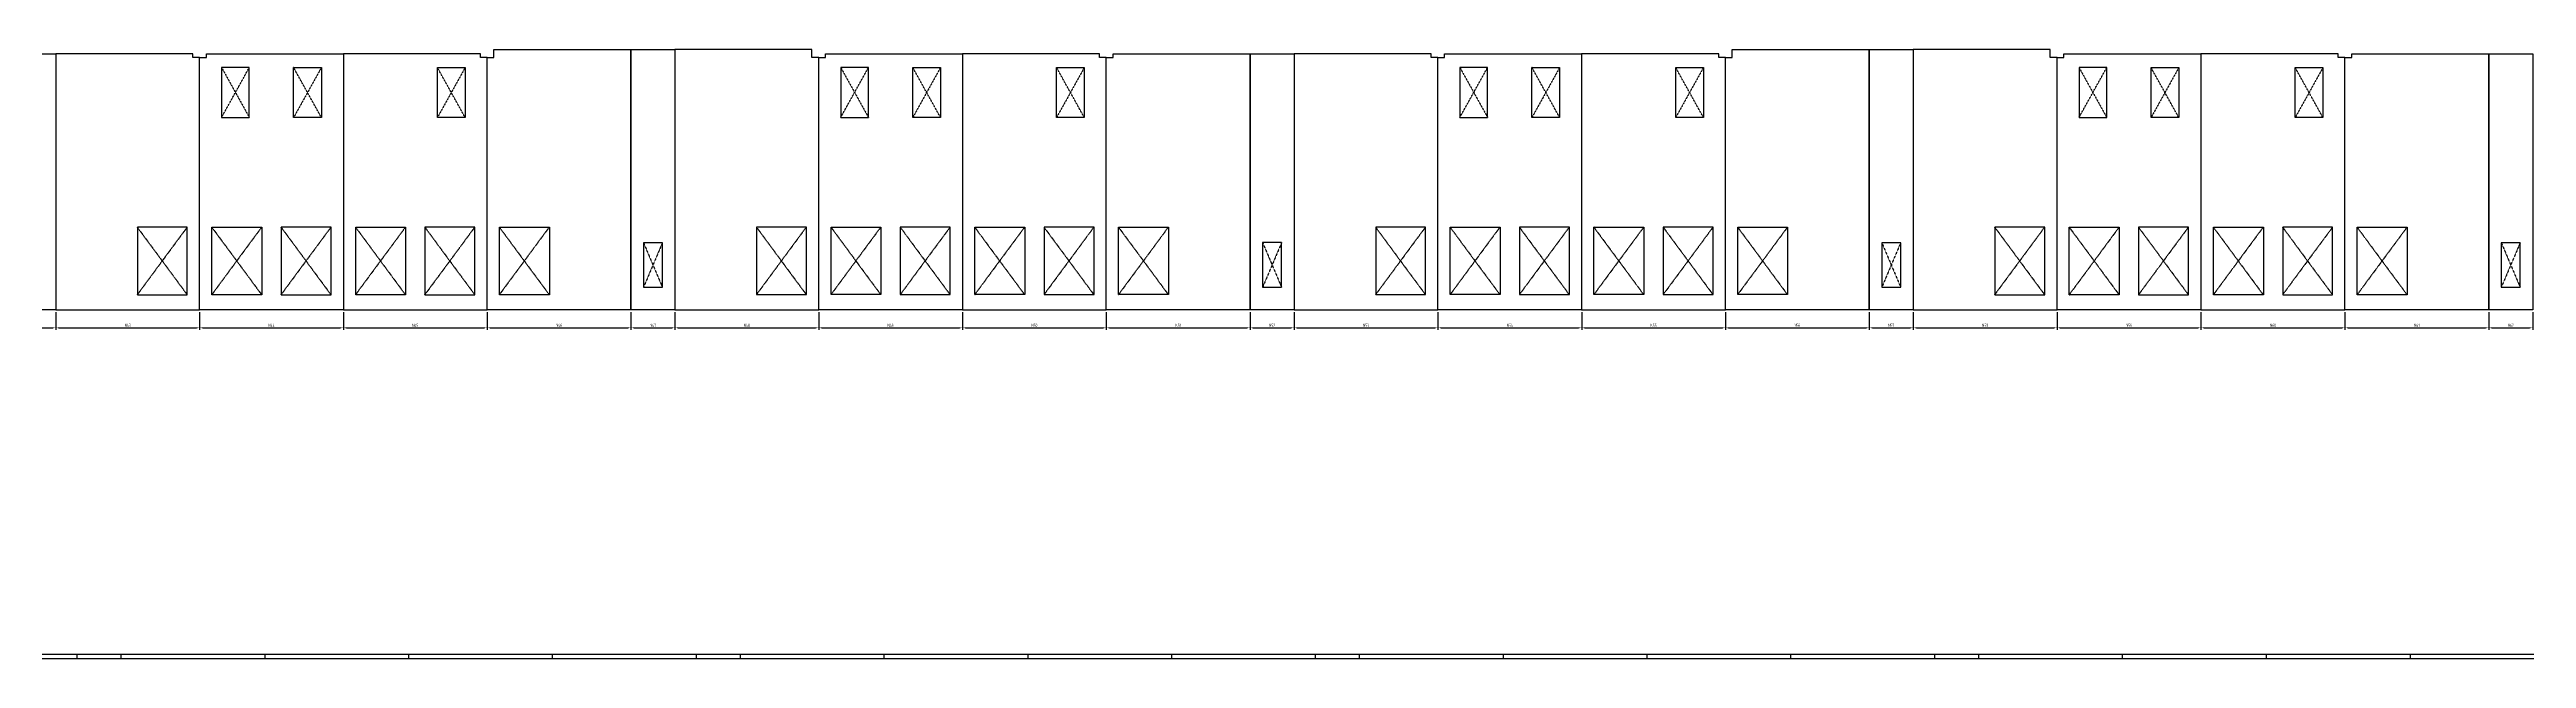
# Model space of a CAD drawing. Header units: inches. Extents: x -10781 to 50822, y -3854 to 38989.
# Drawn here: x 10683 to 16045, y 37635 to 38951 of the extents above; entities that cross this region are included whole.
import ezdxf

# ---------------------------------------------------------------- set-up
doc = ezdxf.new("R2010")
doc.units = ezdxf.units.IN
doc.header["$LTSCALE"] = 0.025
doc.header["$MEASUREMENT"] = 0
doc.linetypes.add('HIDDEN', pattern=[6, 3, -3])
doc.layers.get('Defpoints').update_dxf_attribs({"linetype": 'CONTINUOUS'})
for name, color, linetype in [('0-35', 3, 'CONTINUOUS'), ('0-50', 10, 'CONTINUOUS'), ('hidden', 7, 'HIDDEN')]:
    doc.layers.add(name, color=color, linetype=linetype)
doc.styles.add('AR', font='ARCHQUIK.shx', dxfattribs={"width": 0.8})
doc.dimstyles.new('CADS_DIM_48', dxfattribs={"dimscale": 48, "dimtxt": 0.09375, "dimasz": 0.09375, "dimexe": 0.0625, "dimexo": 0.0625, "dimgap": 0.09375, "dimtad": 0, "dimtih": 1, "dimtoh": 1, "dimzin": 1, "dimdsep": 46, "dimlunit": 4, "dimtxsty": 'AR', "dimblk": 'CLOSED', "dimcen": 0.1875, "dimadec": 0, "dimazin": 0, "dimtfac": 1, "dimtofl": 0, "dimtmove": 0, "dimatfit": 1, "dimldrblk": 'DOTBLANK', "dimfxl": 1, "dimtzin": 0, "dimarcsym": 0})

# ---------------------------------------------------------------- blocks, each defined once
blk = doc.blocks.new('*D254')
at = {"layer": '0-35', "color": 0, "lineweight": -2, "transparency": 16777216}
for p, q in [((10601.1, 38383.9), (10601.1, 38345.2)), ((10607.9, 38349.7), (10689.6, 38349.7)), ((10696.4, 38383.9), (10696.4, 38345.2))]:
    blk.add_line(p, q, dxfattribs=at)
at = {"layer": '0-35', "color": 0, "transparency": 16777216}
for points in [[(10607.9, 38350.8), (10607.9, 38348.6), (10601.1, 38349.7)], [(10689.6, 38350.8), (10689.6, 38348.6), (10696.4, 38349.7)]]:
    blk.add_solid(points, dxfattribs=at)
at = {"layer": 'Defpoints', "color": 0, "transparency": 16777216}
for p in [(10601.1, 38388.4), (10696.4, 38388.4), (10696.4, 38349.7)]:
    blk.add_point(p, dxfattribs=at)
at = {"layer": '0-35', "color": 0, "transparency": 16777216, "insert": (10648.7, 38355.3), "char_height": 6.75, "attachment_point": 5, "style": 'AR'}
blk.add_mtext('N42', dxfattribs=at)
blk = doc.blocks.new('_DotBlank')
at = {"layer": '0-35', "color": 0, "lineweight": -2}
blk.add_line((-0.5, 0), (-1, 0), dxfattribs=at)
blk.add_circle((0, 0), 0.5, dxfattribs=at)
blk = doc.blocks.new('*D255')
at = {"layer": '0-35', "color": 0, "lineweight": -2, "transparency": 16777216}
for p, q in [((10696.4, 38383.9), (10696.4, 38345.2)), ((10703.1, 38349.7), (11000.9, 38349.7)), ((11007.6, 38383.9), (11007.6, 38345.2))]:
    blk.add_line(p, q, dxfattribs=at)
at = {"layer": '0-35', "color": 0, "transparency": 16777216}
for points in [[(10703.1, 38350.8), (10703.1, 38348.6), (10696.4, 38349.7)], [(11000.9, 38350.8), (11000.9, 38348.6), (11007.6, 38349.7)]]:
    blk.add_solid(points, dxfattribs=at)
at = {"layer": 'Defpoints', "color": 0, "transparency": 16777216}
for p in [(10696.4, 38388.4), (11007.6, 38388.4), (11007.6, 38349.7)]:
    blk.add_point(p, dxfattribs=at)
at = {"layer": '0-35', "color": 0, "transparency": 16777216, "insert": (10852, 38355.3), "char_height": 6.75, "width": 15.828, "attachment_point": 5, "style": 'AR'}
blk.add_mtext('N43', dxfattribs=at)
blk = doc.blocks.new('*D256')
at = {"layer": '0-35', "color": 0, "lineweight": -2, "transparency": 16777216}
for p, q in [((11007.6, 38383.9), (11007.6, 38345.2)), ((11014.4, 38349.7), (11312.1, 38349.7)), ((11318.9, 38383.9), (11318.9, 38345.2))]:
    blk.add_line(p, q, dxfattribs=at)
at = {"layer": '0-35', "color": 0, "transparency": 16777216}
for points in [[(11014.4, 38350.8), (11014.4, 38348.6), (11007.6, 38349.7)], [(11312.1, 38350.8), (11312.1, 38348.6), (11318.9, 38349.7)]]:
    blk.add_solid(points, dxfattribs=at)
at = {"layer": 'Defpoints', "color": 0, "transparency": 16777216}
for p in [(11007.6, 38388.4), (11318.9, 38388.4), (11318.9, 38349.7)]:
    blk.add_point(p, dxfattribs=at)
at = {"layer": '0-35', "color": 0, "transparency": 16777216, "insert": (11163.2, 38355.3), "char_height": 6.75, "attachment_point": 5, "style": 'AR'}
blk.add_mtext('N44', dxfattribs=at)
blk = doc.blocks.new('*D257')
at = {"layer": '0-35', "color": 0, "lineweight": -2, "transparency": 16777216}
for p, q in [((11318.9, 38383.9), (11318.9, 38345.2)), ((11325.6, 38349.7), (11623.4, 38349.7)), ((11630.1, 38383.9), (11630.1, 38345.2))]:
    blk.add_line(p, q, dxfattribs=at)
at = {"layer": '0-35', "color": 0, "transparency": 16777216}
for points in [[(11325.6, 38350.8), (11325.6, 38348.6), (11318.9, 38349.7)], [(11623.4, 38350.8), (11623.4, 38348.6), (11630.1, 38349.7)]]:
    blk.add_solid(points, dxfattribs=at)
at = {"layer": 'Defpoints', "color": 0, "transparency": 16777216}
for p in [(11318.9, 38388.4), (11630.1, 38388.4), (11630.1, 38349.7)]:
    blk.add_point(p, dxfattribs=at)
at = {"layer": '0-35', "color": 0, "transparency": 16777216, "insert": (11474.5, 38355.3), "char_height": 6.75, "width": 15.455, "attachment_point": 5, "style": 'AR'}
blk.add_mtext('N45', dxfattribs=at)
blk = doc.blocks.new('*D258')
at = {"layer": '0-35', "color": 0, "lineweight": -2, "transparency": 16777216}
for p, q in [((11630.1, 38383.9), (11630.1, 38345.2)), ((11636.9, 38349.7), (11934.6, 38349.7)), ((11941.4, 38383.8), (11941.4, 38345.2))]:
    blk.add_line(p, q, dxfattribs=at)
at = {"layer": '0-35', "color": 0, "transparency": 16777216}
for points in [[(11636.9, 38350.8), (11636.9, 38348.6), (11630.1, 38349.7)], [(11934.6, 38350.8), (11934.6, 38348.6), (11941.4, 38349.7)]]:
    blk.add_solid(points, dxfattribs=at)
at = {"layer": 'Defpoints', "color": 0, "transparency": 16777216}
for p in [(11630.1, 38388.4), (11941.4, 38388.3), (11941.4, 38349.7)]:
    blk.add_point(p, dxfattribs=at)
at = {"layer": '0-35', "color": 0, "transparency": 16777216, "insert": (11785.7, 38355.3), "char_height": 6.75, "width": 14.524, "attachment_point": 5, "style": 'AR'}
blk.add_mtext('N46', dxfattribs=at)
blk = doc.blocks.new('*D259')
at = {"layer": '0-35', "color": 0, "lineweight": -2, "transparency": 16777216}
for p, q in [((11941.4, 38383.8), (11941.4, 38345.2)), ((11948.1, 38349.7), (12029.9, 38349.7)), ((12036.6, 38383.8), (12036.6, 38345.2))]:
    blk.add_line(p, q, dxfattribs=at)
at = {"layer": '0-35', "color": 0, "transparency": 16777216}
for points in [[(11948.1, 38350.8), (11948.1, 38348.6), (11941.4, 38349.7)], [(12029.9, 38350.8), (12029.9, 38348.6), (12036.6, 38349.7)]]:
    blk.add_solid(points, dxfattribs=at)
at = {"layer": 'Defpoints', "color": 0, "transparency": 16777216}
for p in [(11941.4, 38388.3), (12036.6, 38388.3), (12036.6, 38349.7)]:
    blk.add_point(p, dxfattribs=at)
at = {"layer": '0-35', "color": 0, "transparency": 16777216, "insert": (11989, 38355.3), "char_height": 6.75, "attachment_point": 5, "style": 'AR'}
blk.add_mtext('N47', dxfattribs=at)
blk = doc.blocks.new('*D260')
at = {"layer": '0-35', "color": 0, "lineweight": -2, "transparency": 16777216}
for p, q in [((12036.6, 38383.8), (12036.6, 38345.2)), ((12043.4, 38349.7), (12341.1, 38349.7)), ((12347.9, 38383.9), (12347.9, 38345.2))]:
    blk.add_line(p, q, dxfattribs=at)
at = {"layer": '0-35', "color": 0, "transparency": 16777216}
for points in [[(12043.4, 38350.8), (12043.4, 38348.6), (12036.6, 38349.7)], [(12341.1, 38350.8), (12341.1, 38348.6), (12347.9, 38349.7)]]:
    blk.add_solid(points, dxfattribs=at)
at = {"layer": 'Defpoints', "color": 0, "transparency": 16777216}
for p in [(12036.6, 38388.3), (12347.9, 38388.4), (12347.9, 38349.7)]:
    blk.add_point(p, dxfattribs=at)
at = {"layer": '0-35', "color": 0, "transparency": 16777216, "insert": (12192.2, 38355.3), "char_height": 6.75, "attachment_point": 5, "style": 'AR'}
blk.add_mtext('N48', dxfattribs=at)
blk = doc.blocks.new('*D261')
at = {"layer": '0-35', "color": 0, "lineweight": -2, "transparency": 16777216}
for p, q in [((12347.9, 38383.9), (12347.9, 38345.2)), ((12354.6, 38349.7), (12652.4, 38349.7)), ((12659.1, 38383.9), (12659.1, 38345.2))]:
    blk.add_line(p, q, dxfattribs=at)
at = {"layer": '0-35', "color": 0, "transparency": 16777216}
for points in [[(12354.6, 38350.8), (12354.6, 38348.6), (12347.9, 38349.7)], [(12652.4, 38350.8), (12652.4, 38348.6), (12659.1, 38349.7)]]:
    blk.add_solid(points, dxfattribs=at)
at = {"layer": 'Defpoints', "color": 0, "transparency": 16777216}
for p in [(12347.9, 38388.4), (12659.1, 38388.4), (12659.1, 38349.7)]:
    blk.add_point(p, dxfattribs=at)
at = {"layer": '0-35', "color": 0, "transparency": 16777216, "insert": (12503.5, 38355.3), "char_height": 6.75, "attachment_point": 5, "style": 'AR'}
blk.add_mtext('N49', dxfattribs=at)
blk = doc.blocks.new('*D262')
at = {"layer": '0-35', "color": 0, "lineweight": -2, "transparency": 16777216}
for p, q in [((12659.1, 38383.9), (12659.1, 38345.2)), ((12665.9, 38349.7), (12963.6, 38349.7)), ((12970.4, 38383.9), (12970.4, 38345.2))]:
    blk.add_line(p, q, dxfattribs=at)
at = {"layer": '0-35', "color": 0, "transparency": 16777216}
for points in [[(12665.9, 38350.8), (12665.9, 38348.6), (12659.1, 38349.7)], [(12963.6, 38350.8), (12963.6, 38348.6), (12970.4, 38349.7)]]:
    blk.add_solid(points, dxfattribs=at)
at = {"layer": 'Defpoints', "color": 0, "transparency": 16777216}
for p in [(12659.1, 38388.4), (12970.4, 38388.4), (12970.4, 38349.7)]:
    blk.add_point(p, dxfattribs=at)
at = {"layer": '0-35', "color": 0, "transparency": 16777216, "insert": (12814.7, 38355.3), "char_height": 6.75, "attachment_point": 5, "style": 'AR'}
blk.add_mtext('N50', dxfattribs=at)
blk = doc.blocks.new('*D263')
at = {"layer": '0-35', "color": 0, "lineweight": -2, "transparency": 16777216}
for p, q in [((12970.4, 38383.9), (12970.4, 38345.2)), ((12977.1, 38349.7), (13274.9, 38349.7)), ((13281.6, 38383.9), (13281.6, 38345.2))]:
    blk.add_line(p, q, dxfattribs=at)
at = {"layer": '0-35', "color": 0, "transparency": 16777216}
for points in [[(12977.1, 38350.8), (12977.1, 38348.6), (12970.4, 38349.7)], [(13274.9, 38350.8), (13274.9, 38348.6), (13281.6, 38349.7)]]:
    blk.add_solid(points, dxfattribs=at)
at = {"layer": 'Defpoints', "color": 0, "transparency": 16777216}
for p in [(12970.4, 38388.4), (13281.6, 38388.4), (13281.6, 38349.7)]:
    blk.add_point(p, dxfattribs=at)
at = {"layer": '0-35', "color": 0, "transparency": 16777216, "insert": (13126, 38355.3), "char_height": 6.75, "attachment_point": 5, "style": 'AR'}
blk.add_mtext('N51', dxfattribs=at)
blk = doc.blocks.new('*D264')
at = {"layer": '0-35', "color": 0, "lineweight": -2, "transparency": 16777216}
for p, q in [((13281.6, 38383.9), (13281.6, 38345.2)), ((13288.4, 38349.7), (13370.1, 38349.7)), ((13376.9, 38383.9), (13376.9, 38345.2))]:
    blk.add_line(p, q, dxfattribs=at)
at = {"layer": '0-35', "color": 0, "transparency": 16777216}
for points in [[(13288.4, 38350.8), (13288.4, 38348.6), (13281.6, 38349.7)], [(13370.1, 38350.8), (13370.1, 38348.6), (13376.9, 38349.7)]]:
    blk.add_solid(points, dxfattribs=at)
at = {"layer": 'Defpoints', "color": 0, "transparency": 16777216}
for p in [(13281.6, 38388.4), (13376.9, 38388.4), (13376.9, 38349.7)]:
    blk.add_point(p, dxfattribs=at)
at = {"layer": '0-35', "color": 0, "transparency": 16777216, "insert": (13329.2, 38355.3), "char_height": 6.75, "attachment_point": 5, "style": 'AR'}
blk.add_mtext('N52', dxfattribs=at)
blk = doc.blocks.new('*D265')
at = {"layer": '0-35', "color": 0, "lineweight": -2, "transparency": 16777216}
for p, q in [((13376.9, 38383.9), (13376.9, 38345.2)), ((13383.6, 38349.7), (13681.4, 38349.7)), ((13688.1, 38383.9), (13688.1, 38345.2))]:
    blk.add_line(p, q, dxfattribs=at)
at = {"layer": '0-35', "color": 0, "transparency": 16777216}
for points in [[(13383.6, 38350.8), (13383.6, 38348.6), (13376.9, 38349.7)], [(13681.4, 38350.8), (13681.4, 38348.6), (13688.1, 38349.7)]]:
    blk.add_solid(points, dxfattribs=at)
at = {"layer": 'Defpoints', "color": 0, "transparency": 16777216}
for p in [(13376.9, 38388.4), (13688.1, 38388.4), (13688.1, 38349.7)]:
    blk.add_point(p, dxfattribs=at)
at = {"layer": '0-35', "color": 0, "transparency": 16777216, "insert": (13532.5, 38355.3), "char_height": 6.75, "attachment_point": 5, "style": 'AR'}
blk.add_mtext('N53', dxfattribs=at)
blk = doc.blocks.new('*D266')
at = {"layer": '0-35', "color": 0, "lineweight": -2, "transparency": 16777216}
for p, q in [((13688.1, 38383.9), (13688.1, 38345.2)), ((13694.9, 38349.7), (13992.6, 38349.7)), ((13999.4, 38383.9), (13999.4, 38345.2))]:
    blk.add_line(p, q, dxfattribs=at)
at = {"layer": '0-35', "color": 0, "transparency": 16777216}
for points in [[(13694.9, 38350.8), (13694.9, 38348.6), (13688.1, 38349.7)], [(13992.6, 38350.8), (13992.6, 38348.6), (13999.4, 38349.7)]]:
    blk.add_solid(points, dxfattribs=at)
at = {"layer": 'Defpoints', "color": 0, "transparency": 16777216}
for p in [(13688.1, 38388.4), (13999.4, 38388.4), (13999.4, 38349.7)]:
    blk.add_point(p, dxfattribs=at)
at = {"layer": '0-35', "color": 0, "transparency": 16777216, "insert": (13843.7, 38355.3), "char_height": 6.75, "attachment_point": 5, "style": 'AR'}
blk.add_mtext('N54', dxfattribs=at)
blk = doc.blocks.new('*D267')
at = {"layer": '0-35', "color": 0, "lineweight": -2, "transparency": 16777216}
for p, q in [((13999.4, 38383.9), (13999.4, 38345.2)), ((14006.1, 38349.7), (14303.9, 38349.7)), ((14310.6, 38383.9), (14310.6, 38345.2))]:
    blk.add_line(p, q, dxfattribs=at)
at = {"layer": '0-35', "color": 0, "transparency": 16777216}
for points in [[(14006.1, 38350.8), (14006.1, 38348.6), (13999.4, 38349.7)], [(14303.9, 38350.8), (14303.9, 38348.6), (14310.6, 38349.7)]]:
    blk.add_solid(points, dxfattribs=at)
at = {"layer": 'Defpoints', "color": 0, "transparency": 16777216}
for p in [(13999.4, 38388.4), (14310.6, 38388.4), (14310.6, 38349.7)]:
    blk.add_point(p, dxfattribs=at)
at = {"layer": '0-35', "color": 0, "transparency": 16777216, "insert": (14155, 38355.3), "char_height": 6.75, "attachment_point": 5, "style": 'AR'}
blk.add_mtext('N55', dxfattribs=at)
blk = doc.blocks.new('*D268')
at = {"layer": '0-35', "color": 0, "lineweight": -2, "transparency": 16777216}
for p, q in [((14310.6, 38383.9), (14310.6, 38345.2)), ((14317.4, 38349.7), (14615.1, 38349.7)), ((14621.9, 38383.9), (14621.9, 38345.2))]:
    blk.add_line(p, q, dxfattribs=at)
at = {"layer": '0-35', "color": 0, "transparency": 16777216}
for points in [[(14317.4, 38350.8), (14317.4, 38348.6), (14310.6, 38349.7)], [(14615.1, 38350.8), (14615.1, 38348.6), (14621.9, 38349.7)]]:
    blk.add_solid(points, dxfattribs=at)
at = {"layer": 'Defpoints', "color": 0, "transparency": 16777216}
for p in [(14310.6, 38388.4), (14621.9, 38388.4), (14621.9, 38349.7)]:
    blk.add_point(p, dxfattribs=at)
at = {"layer": '0-35', "color": 0, "transparency": 16777216, "insert": (14466.2, 38355.3), "char_height": 6.75, "attachment_point": 5, "style": 'AR'}
blk.add_mtext('N56', dxfattribs=at)
blk = doc.blocks.new('*D269')
at = {"layer": '0-35', "color": 0, "lineweight": -2, "transparency": 16777216}
for p, q in [((14621.9, 38383.9), (14621.9, 38345.2)), ((14628.6, 38349.7), (14710.4, 38349.7)), ((14717.1, 38383.9), (14717.1, 38345.2))]:
    blk.add_line(p, q, dxfattribs=at)
at = {"layer": '0-35', "color": 0, "transparency": 16777216}
for points in [[(14628.6, 38350.8), (14628.6, 38348.6), (14621.9, 38349.7)], [(14710.4, 38350.8), (14710.4, 38348.6), (14717.1, 38349.7)]]:
    blk.add_solid(points, dxfattribs=at)
at = {"layer": 'Defpoints', "color": 0, "transparency": 16777216}
for p in [(14621.9, 38388.4), (14717.1, 38388.4), (14717.1, 38349.7)]:
    blk.add_point(p, dxfattribs=at)
at = {"layer": '0-35', "color": 0, "transparency": 16777216, "insert": (14669.5, 38355.3), "char_height": 6.75, "attachment_point": 5, "style": 'AR'}
blk.add_mtext('N57', dxfattribs=at)
blk = doc.blocks.new('*D270')
at = {"layer": '0-35', "color": 0, "lineweight": -2, "transparency": 16777216}
for p, q in [((14717.1, 38383.9), (14717.1, 38345.2)), ((14723.9, 38349.7), (15021.6, 38349.7)), ((15028.4, 38383.8), (15028.4, 38345.2))]:
    blk.add_line(p, q, dxfattribs=at)
at = {"layer": '0-35', "color": 0, "transparency": 16777216}
for points in [[(14723.9, 38350.8), (14723.9, 38348.6), (14717.1, 38349.7)], [(15021.6, 38350.8), (15021.6, 38348.6), (15028.4, 38349.7)]]:
    blk.add_solid(points, dxfattribs=at)
at = {"layer": 'Defpoints', "color": 0, "transparency": 16777216}
for p in [(14717.1, 38388.4), (15028.4, 38388.3), (15028.4, 38349.7)]:
    blk.add_point(p, dxfattribs=at)
at = {"layer": '0-35', "color": 0, "transparency": 16777216, "insert": (14872.7, 38355.3), "char_height": 6.75, "attachment_point": 5, "style": 'AR'}
blk.add_mtext('N58', dxfattribs=at)
blk = doc.blocks.new('*D271')
at = {"layer": '0-35', "color": 0, "lineweight": -2, "transparency": 16777216}
for p, q in [((15028.4, 38383.8), (15028.4, 38345.2)), ((15035.1, 38349.7), (15333.2, 38349.7)), ((15340, 38383.8), (15340, 38345.2))]:
    blk.add_line(p, q, dxfattribs=at)
at = {"layer": '0-35', "color": 0, "transparency": 16777216}
for points in [[(15035.1, 38350.8), (15035.1, 38348.6), (15028.4, 38349.7)], [(15333.2, 38350.8), (15333.2, 38348.6), (15340, 38349.7)]]:
    blk.add_solid(points, dxfattribs=at)
at = {"layer": 'Defpoints', "color": 0, "transparency": 16777216}
for p in [(15028.4, 38388.3), (15340, 38388.3), (15340, 38349.7)]:
    blk.add_point(p, dxfattribs=at)
at = {"layer": '0-35', "color": 0, "transparency": 16777216, "insert": (15184.2, 38355.3), "char_height": 6.75, "attachment_point": 5, "style": 'AR'}
blk.add_mtext('N59', dxfattribs=at)
blk = doc.blocks.new('*D272')
at = {"layer": '0-35', "color": 0, "lineweight": -2, "transparency": 16777216}
for p, q in [((15340, 38383.8), (15340, 38345.2)), ((15346.7, 38349.7), (15644.9, 38349.7)), ((15651.6, 38383.8), (15651.6, 38345.2))]:
    blk.add_line(p, q, dxfattribs=at)
at = {"layer": '0-35', "color": 0, "transparency": 16777216}
for points in [[(15346.7, 38350.8), (15346.7, 38348.6), (15340, 38349.7)], [(15644.9, 38350.8), (15644.9, 38348.6), (15651.6, 38349.7)]]:
    blk.add_solid(points, dxfattribs=at)
at = {"layer": 'Defpoints', "color": 0, "transparency": 16777216}
for p in [(15340, 38388.3), (15651.6, 38388.3), (15651.6, 38349.7)]:
    blk.add_point(p, dxfattribs=at)
at = {"layer": '0-35', "color": 0, "transparency": 16777216, "insert": (15495.8, 38355.3), "char_height": 6.75, "attachment_point": 5, "style": 'AR'}
blk.add_mtext('N60', dxfattribs=at)
blk = doc.blocks.new('*D273')
at = {"layer": '0-35', "color": 0, "lineweight": -2, "transparency": 16777216}
for p, q in [((15651.6, 38383.8), (15651.6, 38345.2)), ((15658.4, 38349.7), (15956.1, 38349.7)), ((15962.9, 38383.8), (15962.9, 38345.2))]:
    blk.add_line(p, q, dxfattribs=at)
at = {"layer": '0-35', "color": 0, "transparency": 16777216}
for points in [[(15658.4, 38350.8), (15658.4, 38348.6), (15651.6, 38349.7)], [(15956.1, 38350.8), (15956.1, 38348.6), (15962.9, 38349.7)]]:
    blk.add_solid(points, dxfattribs=at)
at = {"layer": 'Defpoints', "color": 0, "transparency": 16777216}
for p in [(15651.6, 38388.3), (15962.9, 38388.3), (15962.9, 38349.7)]:
    blk.add_point(p, dxfattribs=at)
at = {"layer": '0-35', "color": 0, "transparency": 16777216, "insert": (15807.2, 38355.3), "char_height": 6.75, "attachment_point": 5, "style": 'AR'}
blk.add_mtext('N61', dxfattribs=at)
blk = doc.blocks.new('*D274')
at = {"layer": '0-35', "color": 0, "lineweight": -2, "transparency": 16777216}
for p, q in [((15962.9, 38383.8), (15962.9, 38345.2)), ((15969.6, 38349.7), (16051.4, 38349.7)), ((16058.1, 38383.8), (16058.1, 38345.2))]:
    blk.add_line(p, q, dxfattribs=at)
at = {"layer": '0-35', "color": 0, "transparency": 16777216}
for points in [[(15969.6, 38350.8), (15969.6, 38348.6), (15962.9, 38349.7)], [(16051.4, 38350.8), (16051.4, 38348.6), (16058.1, 38349.7)]]:
    blk.add_solid(points, dxfattribs=at)
at = {"layer": 'Defpoints', "color": 0, "transparency": 16777216}
for p in [(15962.9, 38388.3), (16058.1, 38388.3), (16058.1, 38349.7)]:
    blk.add_point(p, dxfattribs=at)
at = {"layer": '0-35', "color": 0, "transparency": 16777216, "insert": (16010.5, 38355.3), "char_height": 6.75, "attachment_point": 5, "style": 'AR'}
blk.add_mtext('N62', dxfattribs=at)

msp = doc.modelspace()

# ---------------------------------------------------------------- linework, layer by layer
at = {"layer": '0-35'}
for p, q in [((654.72764, 37644.05524), (20436.97765, 37644.05524)), ((691.22764, 37634.80524), (20410.22765, 37634.80524))]:
    msp.add_line(p, q, dxfattribs=at)
for points in [[(10601.10265, 38942.36915), (10696.35265, 38942.36915), (10696.35265, 38388.36915), (10601.10265, 38388.36915)], [(10992.97765, 38942.36915), (10696.35265, 38942.36915), (10696.35265, 38388.36915), (11007.60265, 38388.36915), (11007.60265, 38934.36915), (10992.97765, 38934.36915)], [(11022.22765, 38942.36915), (11318.85265, 38942.36915), (11318.85265, 38388.36915), (11007.60265, 38388.36915), (11007.60265, 38934.36915), (11022.22765, 38934.36915)], [(11615.47765, 38942.36915), (11318.85265, 38942.36915), (11318.85265, 38388.36915), (11630.10265, 38388.36915), (11630.10265, 38934.36915), (11615.47765, 38934.36915)], [(11644.72765, 38951.36915), (11941.35265, 38951.36915), (11941.35265, 38388.36915), (11630.10265, 38388.36915), (11630.10265, 38934.36915), (11644.72765, 38934.36915)], [(11941.35265, 38951.29915), (12036.60265, 38951.29915), (12036.60265, 38388.29915), (11941.35265, 38388.29915)], [(12333.22765, 38951.43915), (12036.60265, 38951.43915), (12036.60265, 38388.43915), (12347.85265, 38388.43915), (12347.85265, 38934.43915), (12333.22765, 38934.43915)], [(12362.47765, 38942.43915), (12659.10265, 38942.43915), (12659.10265, 38388.43915), (12347.85265, 38388.43915), (12347.85265, 38934.43915), (12362.47765, 38934.43915)], [(12955.72765, 38942.43915), (12659.10265, 38942.43915), (12659.10265, 38388.43915), (12970.35265, 38388.43915), (12970.35265, 38934.43915), (12955.72765, 38934.43915)], [(12984.97765, 38942.43915), (13281.60265, 38942.43915), (13281.60265, 38388.43915), (12970.35265, 38388.43915), (12970.35265, 38934.43915), (12984.97765, 38934.43915)], [(13281.60265, 38942.43915), (13376.85265, 38942.43915), (13376.85265, 38388.43915), (13281.60265, 38388.43915)], [(13673.47765, 38942.43915), (13376.85265, 38942.43915), (13376.85265, 38388.43915), (13688.10265, 38388.43915), (13688.10265, 38934.43915), (13673.47765, 38934.43915)], [(13702.72765, 38942.43915), (13999.35265, 38942.43915), (13999.35265, 38388.43915), (13688.10265, 38388.43915), (13688.10265, 38934.43915), (13702.72765, 38934.43915)], [(14295.97765, 38942.43915), (13999.35265, 38942.43915), (13999.35265, 38388.43915), (14310.60265, 38388.43915), (14310.60265, 38934.43915), (14295.97765, 38934.43915)], [(14325.22765, 38951.43915), (14621.85265, 38951.43915), (14621.85265, 38388.43915), (14310.60265, 38388.43915), (14310.60265, 38934.43915), (14325.22765, 38934.43915)], [(14621.85265, 38951.36915), (14717.10265, 38951.36915), (14717.10265, 38388.36915), (14621.85265, 38388.36915)], [(15013.72765, 38951.36915), (14717.10265, 38951.36915), (14717.10265, 38388.36915), (15028.35265, 38388.36915), (15028.35265, 38934.36915), (15013.72765, 38934.36915)], [(15042.97765, 38942.29915), (15339.97765, 38942.29915), (15339.97765, 38388.29915), (15028.35265, 38388.29915), (15028.35265, 38934.29915), (15042.97765, 38934.29915)], [(15636.97765, 38942.29915), (15339.97765, 38942.29915), (15339.97765, 38388.29915), (15651.60265, 38388.29915), (15651.60265, 38934.29915), (15636.97765, 38934.29915)], [(15666.22765, 38942.29915), (15962.85265, 38942.29915), (15962.85265, 38388.29915), (15651.60265, 38388.29915), (15651.60265, 38934.29915), (15666.22765, 38934.29915)], [(15962.85265, 38942.29915), (16058.10265, 38942.29915), (16058.10265, 38388.29915), (15962.85265, 38388.29915)], [(11055.22765, 38804.65933), (11115.23462, 38804.65933), (11115.23462, 38912.61915), (11055.22765, 38912.61915)], [(11271.22765, 38804.65933), (11211.22068, 38804.65933), (11211.22068, 38912.61915), (11271.22765, 38912.61915)], [(11582.47765, 38804.65933), (11522.47068, 38804.65933), (11522.47068, 38912.61915), (11582.47765, 38912.61915)], [(12395.47765, 38804.72933), (12455.48462, 38804.72933), (12455.48462, 38912.68915), (12395.47765, 38912.68915)], [(12611.47765, 38804.72933), (12551.47068, 38804.72933), (12551.47068, 38912.68915), (12611.47765, 38912.68915)], [(12922.72765, 38804.72933), (12862.72068, 38804.72933), (12862.72068, 38912.68915), (12922.72765, 38912.68915)], [(13735.72765, 38804.72933), (13795.73462, 38804.72933), (13795.73462, 38912.68915), (13735.72765, 38912.68915)], [(13951.72765, 38804.72933), (13891.72068, 38804.72933), (13891.72068, 38912.68915), (13951.72765, 38912.68915)], [(14262.97765, 38804.72933), (14202.97068, 38804.72933), (14202.97068, 38912.68915), (14262.97765, 38912.68915)], [(15075.97765, 38804.58933), (15135.98462, 38804.58933), (15135.98462, 38912.54915), (15075.97765, 38912.54915)], [(15291.97765, 38804.58933), (15231.97068, 38804.58933), (15231.97068, 38912.54915), (15291.97765, 38912.54915)], [(15603.97765, 38804.58933), (15543.97068, 38804.58933), (15543.97068, 38912.54915), (15603.97765, 38912.54915)], [(10980.97765, 38567.36961), (10872.97765, 38567.36961), (10872.97765, 38421.36915), (10980.97765, 38421.36915)], [(11034.22765, 38567.36961), (11142.22765, 38567.36961), (11142.22765, 38421.36915), (11034.22765, 38421.36915)], [(11292.22765, 38567.36961), (11184.22765, 38567.36961), (11184.22765, 38421.36915), (11292.22765, 38421.36915)], [(11345.47765, 38567.36961), (11453.47765, 38567.36961), (11453.47765, 38421.36915), (11345.47765, 38421.36915)], [(11603.47765, 38567.36961), (11495.47765, 38567.36961), (11495.47765, 38421.36915), (11603.47765, 38421.36915)], [(11656.72765, 38567.36961), (11764.72765, 38567.36961), (11764.72765, 38421.36915), (11656.72765, 38421.36915)], [(12321.22765, 38567.43961), (12213.22765, 38567.43961), (12213.22765, 38421.43915), (12321.22765, 38421.43915)], [(12374.47765, 38567.43961), (12482.47765, 38567.43961), (12482.47765, 38421.43915), (12374.47765, 38421.43915)], [(12632.47765, 38567.43961), (12524.47765, 38567.43961), (12524.47765, 38421.43915), (12632.47765, 38421.43915)], [(12685.72765, 38567.43961), (12793.72765, 38567.43961), (12793.72765, 38421.43915), (12685.72765, 38421.43915)], [(12943.72765, 38567.43961), (12835.72765, 38567.43961), (12835.72765, 38421.43915), (12943.72765, 38421.43915)], [(12996.97765, 38567.43961), (13104.97765, 38567.43961), (13104.97765, 38421.43915), (12996.97765, 38421.43915)], [(13661.47765, 38567.43961), (13553.47765, 38567.43961), (13553.47765, 38421.43915), (13661.47765, 38421.43915)], [(13714.72765, 38567.43961), (13822.72765, 38567.43961), (13822.72765, 38421.43915), (13714.72765, 38421.43915)], [(13972.72765, 38567.43961), (13864.72765, 38567.43961), (13864.72765, 38421.43915), (13972.72765, 38421.43915)], [(14025.97765, 38567.43961), (14133.97765, 38567.43961), (14133.97765, 38421.43915), (14025.97765, 38421.43915)], [(14283.97765, 38567.43961), (14175.97765, 38567.43961), (14175.97765, 38421.43915), (14283.97765, 38421.43915)], [(14337.22765, 38567.43961), (14445.22765, 38567.43961), (14445.22765, 38421.43915), (14337.22765, 38421.43915)], [(15001.72765, 38567.36961), (14893.72765, 38567.36961), (14893.72765, 38421.36915), (15001.72765, 38421.36915)], [(15054.97765, 38567.29961), (15162.97765, 38567.29961), (15162.97765, 38421.29915), (15054.97765, 38421.29915)], [(15312.97765, 38567.29961), (15204.97765, 38567.29961), (15204.97765, 38421.29915), (15312.97765, 38421.29915)], [(15366.97765, 38567.29961), (15474.97765, 38567.29961), (15474.97765, 38421.29915), (15366.97765, 38421.29915)], [(15624.97765, 38567.29961), (15516.97765, 38567.29961), (15516.97765, 38421.29915), (15624.97765, 38421.29915)], [(15678.22765, 38567.29961), (15786.22765, 38567.29961), (15786.22765, 38421.29915), (15678.22765, 38421.29915)], [(12009.47765, 38533.79915), (11968.47765, 38533.79915), (11968.47765, 38437.29915), (12009.47765, 38437.29915)], [(13349.72765, 38533.93915), (13308.72765, 38533.93915), (13308.72765, 38437.43915), (13349.72765, 38437.43915)], [(14689.97765, 38533.86915), (14648.97765, 38533.86915), (14648.97765, 38437.36915), (14689.97765, 38437.36915)], [(16030.97765, 38533.79915), (15989.97765, 38533.79915), (15989.97765, 38437.29915), (16030.97765, 38437.29915)]]:
    msp.add_lwpolyline(points, close=True, dxfattribs=at)
at = {"layer": '0-50'}
for p, q in [((10742.85265, 37634.80524), (10742.85265, 37644.05524)), ((10838.10265, 37634.80524), (10838.10265, 37644.05524)), ((11149.35265, 37634.80524), (11149.35265, 37644.05524)), ((11460.60265, 37634.80524), (11460.60265, 37644.05524)), ((11771.85265, 37634.80524), (11771.85265, 37644.05524)), ((12083.10265, 37634.80524), (12083.10265, 37644.05524)), ((12178.35265, 37634.80524), (12178.35265, 37644.05524)), ((12489.60265, 37634.80524), (12489.60265, 37644.05524)), ((12800.85265, 37634.80524), (12800.85265, 37644.05524)), ((13112.10265, 37634.80524), (13112.10265, 37644.05524)), ((13423.35265, 37634.80524), (13423.35265, 37644.05524)), ((13518.60265, 37634.80524), (13518.60265, 37644.05524)), ((13829.85265, 37634.80524), (13829.85265, 37644.05524)), ((14141.10265, 37634.80524), (14141.10265, 37644.05524)), ((14452.35265, 37634.80524), (14452.35265, 37644.05524)), ((14763.60265, 37634.80524), (14763.60265, 37644.05524)), ((14858.85265, 37634.80524), (14858.85265, 37644.05524)), ((15170.10265, 37634.80524), (15170.10265, 37644.05524)), ((15481.72765, 37634.80524), (15481.72765, 37644.05524)), ((15793.35265, 37634.80524), (15793.35265, 37644.05524))]:
    msp.add_line(p, q, dxfattribs=at)
at = {"layer": 'hidden'}
for p, q in [((11055.22765, 38912.61915), (11115.23462, 38804.65933)), ((11055.22765, 38804.65933), (11115.23462, 38912.61915)), ((11271.22765, 38912.61915), (11211.22068, 38804.65933)), ((11271.22765, 38804.65933), (11211.22068, 38912.61915)), ((11582.47765, 38912.61915), (11522.47068, 38804.65933)), ((11582.47765, 38804.65933), (11522.47068, 38912.61915)), ((12395.47765, 38912.68915), (12455.48462, 38804.72933)), ((12395.47765, 38804.72933), (12455.48462, 38912.68915)), ((12611.47765, 38912.68915), (12551.47068, 38804.72933)), ((12611.47765, 38804.72933), (12551.47068, 38912.68915)), ((12922.72765, 38912.68915), (12862.72068, 38804.72933)), ((12922.72765, 38804.72933), (12862.72068, 38912.68915)), ((13735.72765, 38912.68915), (13795.73462, 38804.72933)), ((13735.72765, 38804.72933), (13795.73462, 38912.68915)), ((13951.72765, 38912.68915), (13891.72068, 38804.72933)), ((13951.72765, 38804.72933), (13891.72068, 38912.68915)), ((14262.97765, 38912.68915), (14202.97068, 38804.72933)), ((14262.97765, 38804.72933), (14202.97068, 38912.68915)), ((15075.97765, 38912.54915), (15135.98462, 38804.58933)), ((15075.97765, 38804.58933), (15135.98462, 38912.54915)), ((15291.97765, 38912.54915), (15231.97068, 38804.58933)), ((15291.97765, 38804.58933), (15231.97068, 38912.54915)), ((15603.97765, 38912.54915), (15543.97068, 38804.58933)), ((15603.97765, 38804.58933), (15543.97068, 38912.54915)), ((10980.97765, 38421.36915), (10872.97765, 38567.36961)), ((10872.97765, 38421.36915), (10980.97765, 38567.36961)), ((11034.22765, 38421.36915), (11142.22765, 38567.36961)), ((11142.22765, 38421.36915), (11034.22765, 38567.36961)), ((11292.22765, 38421.36915), (11184.22765, 38567.36961)), ((11184.22765, 38421.36915), (11292.22765, 38567.36961)), ((11345.47765, 38421.36915), (11453.47765, 38567.36961)), ((11453.47765, 38421.36915), (11345.47765, 38567.36961)), ((11603.47765, 38421.36915), (11495.47765, 38567.36961)), ((11495.47765, 38421.36915), (11603.47765, 38567.36961)), ((11656.72765, 38421.36915), (11764.72765, 38567.36961)), ((11764.72765, 38421.36915), (11656.72765, 38567.36961)), ((12321.22765, 38421.43915), (12213.22765, 38567.43961)), ((12213.22765, 38421.43915), (12321.22765, 38567.43961)), ((12374.47765, 38421.43915), (12482.47765, 38567.43961)), ((12482.47765, 38421.43915), (12374.47765, 38567.43961)), ((12632.47765, 38421.43915), (12524.47765, 38567.43961)), ((12524.47765, 38421.43915), (12632.47765, 38567.43961)), ((12685.72765, 38421.43915), (12793.72765, 38567.43961)), ((12793.72765, 38421.43915), (12685.72765, 38567.43961)), ((12943.72765, 38421.43915), (12835.72765, 38567.43961)), ((12835.72765, 38421.43915), (12943.72765, 38567.43961)), ((12996.97765, 38421.43915), (13104.97765, 38567.43961)), ((13104.97765, 38421.43915), (12996.97765, 38567.43961)), ((13661.47765, 38421.43915), (13553.47765, 38567.43961)), ((13553.47765, 38421.43915), (13661.47765, 38567.43961)), ((13714.72765, 38421.43915), (13822.72765, 38567.43961)), ((13822.72765, 38421.43915), (13714.72765, 38567.43961)), ((13972.72765, 38421.43915), (13864.72765, 38567.43961)), ((13864.72765, 38421.43915), (13972.72765, 38567.43961)), ((14025.97765, 38421.43915), (14133.97765, 38567.43961)), ((14133.97765, 38421.43915), (14025.97765, 38567.43961)), ((14283.97765, 38421.43915), (14175.97765, 38567.43961)), ((14175.97765, 38421.43915), (14283.97765, 38567.43961)), ((14337.22765, 38421.43915), (14445.22765, 38567.43961)), ((14445.22765, 38421.43915), (14337.22765, 38567.43961)), ((15001.72765, 38421.36915), (14893.72765, 38567.36961)), ((14893.72765, 38421.36915), (15001.72765, 38567.36961)), ((15054.97765, 38421.29915), (15162.97765, 38567.29961)), ((15162.97765, 38421.29915), (15054.97765, 38567.29961)), ((15312.97765, 38421.29915), (15204.97765, 38567.29961)), ((15204.97765, 38421.29915), (15312.97765, 38567.29961)), ((15366.97765, 38421.29915), (15474.97765, 38567.29961)), ((15474.97765, 38421.29915), (15366.97765, 38567.29961)), ((15624.97765, 38421.29915), (15516.97765, 38567.29961)), ((15516.97765, 38421.29915), (15624.97765, 38567.29961)), ((15678.22765, 38421.29915), (15786.22765, 38567.29961)), ((15786.22765, 38421.29915), (15678.22765, 38567.29961))]:
    msp.add_line(p, q, dxfattribs=at)
for points in [[(12009.47765, 38533.79915), (11968.47765, 38437.29915)], [(11968.47765, 38533.79915), (12009.47765, 38437.29915)], [(13349.72765, 38533.93915), (13308.72765, 38437.43915)], [(13308.72765, 38533.93915), (13349.72765, 38437.43915)], [(14689.97765, 38533.86915), (14648.97765, 38437.36915)], [(14648.97765, 38533.86915), (14689.97765, 38437.36915)], [(16030.97765, 38533.79915), (15989.97765, 38437.29915)], [(15989.97765, 38533.79915), (16030.97765, 38437.29915)]]:
    msp.add_lwpolyline(points, dxfattribs=at)

# ---------------------------------------------------------------- dimensions: what is measured, and where the dimension line sits
at = {"layer": '0-35'}
for base, p1, p2, text, picture, middle in [((10696.35265, 38349.68031), (10601.10265, 38388.36915), (10696.35265, 38388.36915), 'N42', '*D254', (10648.72765, 38355.30531)), ((11007.60265, 38349.68031), (10696.35265, 38388.36915), (11007.60265, 38388.36915), 'N43', '*D255', (10851.97765, 38355.30531)), ((11318.85265, 38349.68031), (11007.60265, 38388.36915), (11318.85265, 38388.36915), 'N44', '*D256', (11163.22765, 38355.30531)), ((11630.10265, 38349.68031), (11318.85265, 38388.36915), (11630.10265, 38388.36915), 'N45', '*D257', (11474.47765, 38355.30531)), ((11941.35265, 38349.68031), (11630.10265, 38388.36915), (11941.35265, 38388.29915), 'N46', '*D258', (11785.72765, 38355.30531)), ((12036.60265, 38349.68031), (11941.35265, 38388.29915), (12036.60265, 38388.29915), 'N47', '*D259', (11988.97765, 38355.30531)), ((12347.85265, 38349.68031), (12036.60265, 38388.29915), (12347.85265, 38388.43915), 'N48', '*D260', (12192.22765, 38355.30531)), ((12659.10265, 38349.68031), (12347.85265, 38388.43915), (12659.10265, 38388.43915), 'N49', '*D261', (12503.47765, 38355.30531)), ((12970.35265, 38349.68031), (12659.10265, 38388.43915), (12970.35265, 38388.43915), 'N50', '*D262', (12814.72765, 38355.30531)), ((13281.60265, 38349.68031), (12970.35265, 38388.43915), (13281.60265, 38388.43915), 'N51', '*D263', (13125.97765, 38355.30531)), ((13376.85265, 38349.68031), (13281.60265, 38388.43915), (13376.85265, 38388.43915), 'N52', '*D264', (13329.22765, 38355.30531)), ((13688.10265, 38349.68031), (13376.85265, 38388.43915), (13688.10265, 38388.43915), 'N53', '*D265', (13532.47765, 38355.30531)), ((13999.35265, 38349.68031), (13688.10265, 38388.43915), (13999.35265, 38388.43915), 'N54', '*D266', (13843.72765, 38355.30531)), ((14310.60265, 38349.68031), (13999.35265, 38388.43915), (14310.60265, 38388.43915), 'N55', '*D267', (14154.97765, 38355.30531)), ((14621.85265, 38349.68031), (14310.60265, 38388.43915), (14621.85265, 38388.36915), 'N56', '*D268', (14466.22765, 38355.30531)), ((14717.10265, 38349.68031), (14621.85265, 38388.36915), (14717.10265, 38388.36915), 'N57', '*D269', (14669.47765, 38355.30531)), ((15028.35265, 38349.68031), (14717.10265, 38388.36915), (15028.35265, 38388.29915), 'N58', '*D270', (14872.72765, 38355.30531)), ((15339.97765, 38349.68031), (15028.35265, 38388.29915), (15339.97765, 38388.29915), 'N59', '*D271', (15184.16515, 38355.30531)), ((15651.60265, 38349.68031), (15339.97765, 38388.29915), (15651.60265, 38388.29915), 'N60', '*D272', (15495.79015, 38355.30531)), ((15962.85265, 38349.68031), (15651.60265, 38388.29915), (15962.85265, 38388.29915), 'N61', '*D273', (15807.22765, 38355.30531)), ((16058.10265, 38349.68031), (15962.85265, 38388.29915), (16058.10265, 38388.29915), 'N62', '*D274', (16010.47765, 38355.30531))]:
    dim = msp.add_linear_dim(base=base, p1=p1, p2=p2, text=text, dimstyle='CADS_DIM_48', override={"dimscale": 72, "dimgap": 0.03125, "dimtad": 1, "dimtih": 0, "dimtoh": 0, "dimdec": 4, "dimtdec": 4, "dimtmove": 1}, dxfattribs=at)
    dim.commit()
    dim.dimension.update_dxf_attribs({"geometry": picture, "text_midpoint": middle})

doc.saveas('drawing.dxf')
